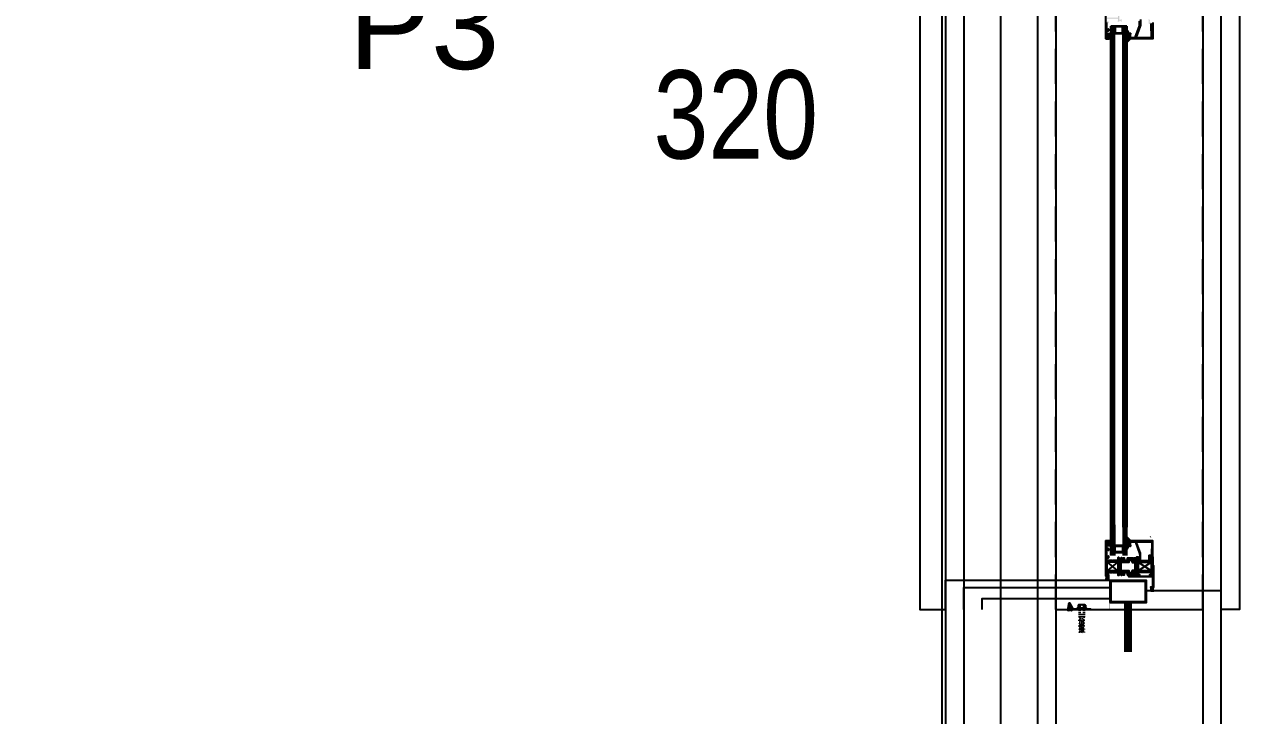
# Model space of a CAD drawing. Header units: inches. Extents: x 21 to 32698, y 13 to 3712.
# Drawn here: x 9191.5 to 9356.7, y 1277.7 to 1371.6 of the extents above; entities that cross this region are included whole.
import ezdxf
from ezdxf.enums import TextEntityAlignment as Align

# ---------------------------------------------------------------- set-up
doc = ezdxf.new("R2010")
doc.units = ezdxf.units.IN
doc.header["$MEASUREMENT"] = 0
doc.set_wipeout_variables(frame=1)
for name, pattern in [('DOT', [6.35, 0, -6.35]), ('HIDDEN', [9.525, 6.35, -3.175]), ('IMPORT-HIDDEN2', [47.625, 31.75, -15.875])]:
    doc.linetypes.add(name, pattern=pattern)
for name, color, linetype, lineweight in [('Z_MİM_-KM-BEAM-RAY', 8, 'DOT', 25), ('Z_MİM_-KM-GLAZ', 8, 'Continuous', 25), ('Z_MİM_-KM-GLAZ-CURT', 8, 'Continuous', 25), ('Z_MİM_-KM-GLAZ-IDEN', 8, 'Continuous', 25), ('Z_MİM_-KM-IZO-THERMAL', 8, 'Continuous', 25), ('Z_MİM_-KM-IZO-THERMAL-ROCKWOOL', 8, 'BATTING', 25), ('Z_MİM_-KM-PAINT', 8, 'Continuous', 25), ('Z_MİM_-KM-RAY-1', 8, 'IMPORT-HIDDEN2', 25), ('Z_MİM_-KM-WALL', 8, 'Continuous', 25), ('Z_MİM_-KM-WALL-IZO-TERMAL', 8, 'Continuous', 25), ('Z_MİM_-KM-WALL-PL', 8, 'Continuous', 25), ('Z_MİM_-KM-WALL-PLASTER', 8, 'Continuous', 25), ('Z_MİM_1', 8, 'Continuous', 25), ('Z_MİM_Aksesuar', 8, 'Continuous', 25), ('Z_MİM_aksesuar_k', 8, 'Continuous', 25), ('Z_MİM_AUDIT_D_040619093244-1', 8, 'Continuous', 25), ('Z_MİM_CELIK', 8, 'Continuous', 25), ('Z_MİM_fitiller_k', 8, 'Continuous', 25), ('Z_MİM_hatch_k', 8, 'Continuous', 25), ('Z_MİM_MYM_MEMBRAN_', 8, 'HIDDEN', 25), ('Z_MİM_PROFIL', 8, 'Continuous', 25), ('Z_MİM_yazı_numara_k', 8, 'Continuous', 25)]:
    doc.layers.add(name, color=color, linetype=linetype, lineweight=lineweight)
doc.layers.add('Z_MİM_-KM-WALL-TERMAL-PATTERN', color=8, linetype='BATTING', lineweight=25, plot=False)
doc.styles.add('STYLE1', font='arial.ttf', dxfattribs={"height": 1})
doc.linetypes.add('BATTING', pattern='A,0.00254,-2.54,[134,ltypeshp.shx,S=2.54,R=0,X=-2.54,Y=0],-5.08,[134,ltypeshp.shx,S=2.54,R=180,X=2.54,Y=0],-2.54', length=10.16254)

# ---------------------------------------------------------------- blocks, each defined once
blk = doc.blocks.new('*U147')
at = {"layer": 'Z_MİM_AUDIT_D_040619093244-1'}
for points in [[(160.83, -16.12), (160.98, -16.12)], [(160.83, -16.22), (160.98, -16.22)], [(160.83, -16.45), (160.98, -16.45)], [(160.83, -16.5), (160.98, -16.5)], [(160.98, -16.12), (161.16, -16.2)], [(161.08, -16.45), (161.23, -16.45)], [(161.08, -16.5), (161.23, -16.5)], [(161.28, -16.35), (161.23, -16.22)], [(161.51, -16.15), (161.43, -16.12), (161.43, -16.34), (161.36, -16.35)], [(161.37, -16.51), (161.47, -16.51)], [(161.39, -16.44), (161.49, -16.44)], [(161.42, -16.51), (161.44, -16.44)], [(161.57, -16.51), (161.67, -16.52)], [(161.58, -16.17), (161.63, -16.26)], [(161.59, -16.44), (161.7, -16.43)], [(161.62, -16.52), (161.65, -16.43)], [(161.91, -16.15), (161.83, -16.12), (161.83, -16.33), (161.75, -16.33)], [(161.77, -16.52), (161.86, -16.52)], [(161.8, -16.43), (161.9, -16.42)], [(161.82, -16.52), (161.85, -16.43)], [(161.98, -16.17), (162.03, -16.26)], [(162, -16.42), (162.1, -16.42)], [(162.01, -16.53), (162.05, -16.42)], [(162.31, -16.15), (162.23, -16.12), (162.23, -16.31), (162.15, -16.31)], [(162.2, -16.41), (162.3, -16.41)], [(162.21, -16.54), (162.25, -16.41)], [(162.43, -16.26), (162.38, -16.17)], [(162.4, -16.41), (162.51, -16.4)], [(162.41, -16.54), (162.46, -16.4)], [(162.63, -16.29), (162.54, -16.3)], [(162.61, -16.4), (162.71, -16.39)], [(162.61, -16.55), (162.66, -16.4)], [(162.63, -16.12), (162.71, -16.15)], [(162.63, -16.12), (162.63, -16.29)], [(162.78, -16.17), (162.83, -16.26)], [(162.8, -16.56), (162.86, -16.39)], [(162.81, -16.39), (162.91, -16.39)], [(163.03, -16.28), (162.94, -16.28)], [(163, -16.57), (163.06, -16.38)], [(163.01, -16.38), (163.11, -16.38)], [(163.03, -16.12), (163.03, -16.28)], [(163.03, -16.12), (163.11, -16.15)], [(160.83, -16.72), (160.98, -16.72)], [(160.83, -16.82), (160.98, -16.82)], [(160.98, -16.82), (161.16, -16.75)], [(161.28, -16.6), (161.23, -16.72)], [(161.51, -16.8), (161.43, -16.82), (161.43, -16.61), (161.36, -16.6)], [(161.58, -16.77), (161.63, -16.69)], [(161.83, -16.62), (161.75, -16.62)], [(161.83, -16.82), (161.83, -16.62)], [(161.83, -16.82), (161.91, -16.8)], [(161.96, -16.53), (162.06, -16.53)], [(161.98, -16.77), (162.03, -16.69)], [(162.31, -16.8), (162.23, -16.82), (162.23, -16.64), (162.15, -16.64)], [(162.16, -16.54), (162.26, -16.54)], [(162.36, -16.54), (162.46, -16.55)], [(162.43, -16.69), (162.38, -16.77)], [(162.63, -16.66), (162.54, -16.65)], [(162.56, -16.55), (162.66, -16.55)], [(162.63, -16.82), (162.63, -16.66)], [(162.63, -16.82), (162.71, -16.8)], [(162.75, -16.56), (162.85, -16.56)], [(162.78, -16.77), (162.83, -16.69)], [(163.03, -16.67), (162.94, -16.67)], [(162.95, -16.56), (163.05, -16.57)], [(163.03, -16.82), (163.03, -16.67)], [(163.03, -16.82), (163.11, -16.8)]]:
    blk.add_lwpolyline(points, dxfattribs=at)
at = {"layer": 'Z_MİM_-KM-GLAZ-IDEN', "color": 7, "linetype": 'Continuous', "ltscale": 2, "style": 'STYLE1', "width": 0.8}
blk.add_text('320', height=12, rotation=90, dxfattribs=at).set_placement((98.71, -63.51), align=Align.CENTER)
at = {"layer": 'Z_MİM_-KM-GLAZ-IDEN', "color": 7, "linetype": 'Continuous', "ltscale": 2, "style": 'STYLE1'}
blk.add_text('P3', height=12, rotation=90, dxfattribs=at).set_placement((86.54, -105.89), align=Align.CENTER)
blk.add_wipeout([(160, 5), (160, -36.5), (0, -36.5), (0, 5)])
h = blk.add_hatch()
h.set_pattern_fill('EARTH', color=256, scale=0.03, angle=-90)
h.set_pattern_definition([(270, (-66255.60472, 147327.28475), (0.1905, -0.1905), [0.1905, -0.1905]), (270, (-66255.53328, 147327.28475), (0.1905, -0.1905), [0.1905, -0.1905]), (270, (-66255.46184, 147327.28475), (0.1905, -0.1905), [0.1905, -0.1905]), (360, (-66255.43803, 147327.26094), (0.1905, 0.1905), [0.1905, -0.1905]), (360, (-66255.43803, 147327.1895), (0.1905, 0.1905), [0.1905, -0.1905]), (360, (-66255.43803, 147327.11806), (0.1905, 0.1905), [0.1905, -0.1905])])
h.paths.add_polyline_path([(157.46, -6.67), (157.46, -7.07), (157.01, -7.07), (157.01, -6.76, 0.326686)])
h = blk.add_hatch()
h.set_pattern_fill('EARTH', color=256, scale=0.03, angle=-90)
h.set_pattern_definition([(270, (-66255.56633, 147327.28475), (0.1905, -0.1905), [0.1905, -0.1905]), (270, (-66255.49489, 147327.28475), (0.1905, -0.1905), [0.1905, -0.1905]), (270, (-66255.42345, 147327.28475), (0.1905, -0.1905), [0.1905, -0.1905]), (360, (-66255.39964, 147327.26094), (0.1905, 0.1905), [0.1905, -0.1905]), (360, (-66255.39964, 147327.1895), (0.1905, 0.1905), [0.1905, -0.1905]), (360, (-66255.39964, 147327.11806), (0.1905, 0.1905), [0.1905, -0.1905])])
edge = h.paths.add_edge_path()
edge.add_arc((155.44, -13.2), 0.02, 315, 360)
edge.add_line((155.46, -13.2), (155.46, -13.01))
edge.add_arc((155.26, -13.01), 0.2, 0, 75.6877)
edge.add_line((155.31, -12.82), (156, -12.82))
edge.add_line((156, -12.82), (156, -13.22))
edge.add_arc((155.72, -13.46), 0.367, 40.1359, 137.2073)
at = {"layer": 'Z_MİM_Aksesuar'}
h = blk.add_hatch(dxfattribs=at)
h.set_pattern_fill('ANSI37', color=256, angle=180, style=0)
h.set_pattern_definition([(135, (336.59067, -0.34935), (0.08838835, 0.08838835), []), (45, (336.59067, -0.34935), (0.08838835, -0.08838835), [])])
h.paths.add_polyline_path([(159.13, -18.23), (160, -17.73), (160.15, -17.73), (160.15, -18.42)])
at = {"layer": 'Z_MİM_CELIK', "linetype": 'Continuous'}
h = blk.add_hatch(dxfattribs=at)
h.set_pattern_fill('ANSI31', color=256, style=0)
h.set_pattern_definition([(45, (9409.53063, -13494.84769), (-0.08838834765, 0.08838834765), [])])
h.paths.add_polyline_path([(158.88, -12.5), (158.88, -7.8), (156.18, -7.8), (156.18, -12.5)], flags=16)
h.paths.add_polyline_path([(159.03, -12.65), (159.03, -7.65), (156.03, -7.65), (156.03, -12.65)])
at = {"layer": 'Z_MİM_fitiller_k'}
h = blk.add_hatch(dxfattribs=at)
h.set_pattern_fill('NET', color=256, scale=0.03, style=0)
h.set_pattern_definition([(360, (-330.70444, -43.61456), (0, 0.09525), []), (90, (-330.70444, -43.61456), (-0.09525, 0), [])])
h.paths.add_polyline_path([(82.13, -10.12), (82.07, -10.06, 0.273588), (81.87, -10.02), (81.76, -10.06), (81.62, -10.13), (81.3, -10.28), (81.27, -10.33), (81.29, -10.34), (81.31, -10.34), (81.8, -10.3, -0.108374), (81.81, -10.3), (82.32, -10.28), (82.49, -10.29), (82.75, -10.34), (82.8, -10.34), (82.83, -10.34), (82.85, -10.32), (82.85, -10.29), (82.83, -10.25), (82.47, -9.9), (82.41, -9.9), (82.41, -10.12)])
h = blk.add_hatch(dxfattribs=at)
h.set_pattern_fill('NET', color=256, scale=0.03, style=0)
h.set_pattern_definition([(180, (563.75645, -43.59456), (0, 0.09525), []), (90, (563.75645, -43.59456), (0.09525, 0), [])])
h.paths.add_polyline_path([(150.64, -10.1), (150.64, -9.88), (150.58, -9.88), (150.22, -10.23), (150.2, -10.27), (150.2, -10.3), (150.22, -10.32), (150.25, -10.32), (150.3, -10.32), (150.56, -10.27), (150.73, -10.26), (151.24, -10.28, -0.108374), (151.25, -10.28), (151.74, -10.32), (151.76, -10.32), (151.79, -10.31), (151.75, -10.26), (151.43, -10.11), (151.29, -10.04), (151.18, -10, 0.273588), (150.98, -10.04), (150.93, -10.1)])
at = {"layer": 'Z_MİM_hatch_k'}
h = blk.add_hatch(dxfattribs=at)
h.set_pattern_fill('DOTS', color=256, scale=0.05, angle=60, style=0)
h.set_pattern_definition([(60, (-308.370135, -104.39012), (-0.048897016, 0.074057883), [0, -0.079375])])
h.paths.add_polyline_path([(153.09, -9.41), (153.32, -9.41, 0.414214), (153.34, -9.39), (153.34, -9.27, 0.131652), (153.32, -9.21), (153.29, -9.15), (153.23, -9.05, -0.131652), (153.23, -9.03), (153.23, -9.01, -0.414214), (153.27, -8.97), (153.81, -8.97), (153.84, -9), (154.44, -9), (154.47, -8.97), (155.01, -8.97, -0.414214), (155.05, -9.01), (155.05, -9.03, -0.131652), (155.05, -9.05), (154.99, -9.15), (154.96, -9.21, 0.131652), (154.94, -9.27), (154.94, -9.39, 0.414214), (154.96, -9.41), (155.19, -9.41, -0.414214), (155.29, -9.51), (155.29, -10.25, -0.236068), (155.27, -10.29), (155.15, -10.29, -0.414214), (155.13, -10.27), (155.13, -10.17), (154.94, -10.17), (154.94, -10.47), (154.94, -10.77), (155.13, -10.77), (155.13, -10.67, -0.414214), (155.15, -10.65), (155.27, -10.65, -0.414214), (155.29, -10.67), (155.29, -10.83, -0.414214), (155.19, -10.93), (154.96, -10.93, 0.414214), (154.94, -10.95), (154.94, -11.07, 0.131652), (154.96, -11.13), (154.99, -11.19), (155.05, -11.28, -0.131652), (155.05, -11.3), (155.05, -11.33, -0.414214), (155.01, -11.37), (154.47, -11.37), (154.44, -11.34), (153.84, -11.34), (153.81, -11.37), (153.27, -11.37, -0.414214), (153.23, -11.33), (153.23, -11.3, -0.131652), (153.23, -11.28), (153.29, -11.19), (153.32, -11.13, 0.131652), (153.34, -11.07), (153.34, -10.95, 0.414214), (153.32, -10.93), (153.09, -10.93, -0.414214), (152.99, -10.83), (152.99, -10.67, -0.414214), (153.01, -10.65), (153.13, -10.65, -0.414214), (153.15, -10.67), (153.15, -10.77), (153.34, -10.77), (153.34, -10.47), (153.34, -10.17), (153.15, -10.17), (153.15, -10.27, -0.414214), (153.13, -10.29), (153.01, -10.29, -0.236068), (152.99, -10.25), (152.99, -9.51, -0.414214)])
h.paths.add_polyline_path([(153.26, -9.66, 0.414214), (153.24, -9.68), (153.24, -9.95, 0.414214), (153.26, -9.97), (153.44, -9.97, -0.414214), (153.54, -10.07), (153.54, -11.07, 0.414214), (153.56, -11.09), (154.72, -11.09, 0.414214), (154.74, -11.07), (154.74, -10.07, -0.414214), (154.84, -9.97), (155.02, -9.97, 0.414214), (155.04, -9.95), (155.04, -9.68, 0.414214), (155.02, -9.66), (154.79, -9.66, -0.414214), (154.69, -9.56), (154.69, -9.35, 0.414214), (154.59, -9.25), (153.69, -9.25, 0.414214), (153.59, -9.35), (153.59, -9.56, -0.414214), (153.49, -9.66)], flags=16)
h = blk.add_hatch(dxfattribs=at)
h.set_pattern_fill('NET3', color=256, scale=0.025, angle=90, style=0)
h.set_pattern_definition([(90, (-307.99348, -43.53575), (-0.079375, 0), []), (150, (-307.99348, -43.53575), (-0.0396875, -0.068740766), []), (210, (-307.99348, -43.53575), (0.0396875, -0.068740766), [])])
h.paths.add_polyline_path([(82.04, -12.51), (81.81, -12.58), (81.72, -12.64, 0.770223), (81.75, -12.7), (81.94, -12.69, 0.000641), (81.94, -12.69, 0.12579), (81.97, -12.69, -0.85557), (81.98, -12.7, 0.196262), (81.96, -12.7), (81.8, -12.7, 0.411763), (81.75, -12.75, 0.405658), (81.77, -12.77), (81.95, -12.77, -0.414214), (81.97, -12.79), (81.97, -12.88), (81.93, -12.88, 0.715976), (81.92, -12.91), (82.03, -13, 0.165518), (82.05, -13.01), (82.14, -13.01, 0.165518), (82.16, -13), (82.27, -12.91, 0.715976), (82.26, -12.88), (82.22, -12.88), (82.22, -12.79, -0.414214), (82.24, -12.77), (82.4, -12.77, 0.414214), (82.42, -12.75), (82.47, -12.65, 0.218314), (82.45, -12.61), (82.33, -12.51)])
h.paths.add_polyline_path([(82.28, -12.58, -0.177462), (82.32, -12.59), (82.33, -12.61, 0.203511), (82.4, -12.64, -0.732657), (82.4, -12.64, -0.410363), (82.4, -12.65, -0.416483), (82.39, -12.65), (82.35, -12.7), (82.17, -12.7, 0.196262), (82.13, -12.71, -0.664495), (82.1, -12.7), (82.09, -12.68, 0.219093), (82.02, -12.66), (81.86, -12.66, 0.137646), (81.8, -12.67, -1.387644), (81.8, -12.65), (81.85, -12.64), (82.05, -12.58)], flags=16)
h.paths.add_polyline_path([(82.16, -12.79), (82.16, -12.9, -0.255859), (82.15, -12.92), (82.12, -12.94, -0.292354), (82.07, -12.94), (82.04, -12.92, -0.255859), (82.03, -12.9), (82.03, -12.79, -0.414214), (82.05, -12.77), (82.14, -12.77, -0.414214)], flags=16)
h = blk.add_hatch(dxfattribs=at)
h.set_pattern_fill('NET', color=256, scale=0.03, angle=180, style=0)
h.set_pattern_definition([(360, (111.42169, 62.03531), (0, -0.09525), []), (270, (111.42169, 62.03531), (-0.09525, 0), [])])
h.paths.add_polyline_path([(151.09, -12.68), (151.28, -12.64, 0.594487), (151.31, -12.56), (151.23, -12.48), (151.04, -12.41), (150.75, -12.41), (150.66, -12.49, 0.218314), (150.64, -12.53), (150.64, -12.75, 0.414214), (150.66, -12.77), (150.82, -12.77, -0.414214), (150.84, -12.79), (150.84, -12.88), (150.8, -12.88, 0.715976), (150.79, -12.91), (150.91, -13.01), (151.02, -13.01), (151.14, -12.91, 0.715976), (151.13, -12.88), (151.09, -12.88), (151.09, -12.79, -0.414214), (151.11, -12.77), (151.29, -12.77, 0.414214), (151.31, -12.75, 0.414214), (151.26, -12.7), (151.1, -12.7, 0.196262), (151.07, -12.71, -1.871962), (151.06, -12.68, 0.148726)])
h.paths.add_polyline_path([(150.9, -12.79), (150.9, -12.91), (150.94, -12.94, 0.292354), (150.99, -12.94), (151.03, -12.91), (151.03, -12.79, 0.414214), (151.01, -12.77), (150.92, -12.77, 0.414214)], flags=16)
h.paths.add_polyline_path([(150.89, -12.7, -0.196262), (150.93, -12.71, 0.664495), (150.96, -12.7), (150.96, -12.67, -0.360529), (151, -12.63), (151.2, -12.59, -0.267949), (151.22, -12.59, 1.211391), (151.24, -12.56), (151.19, -12.54), (151.03, -12.48), (150.77, -12.48), (150.74, -12.51, -0.175046), (150.71, -12.52, 0.629075), (150.7, -12.55, -0.175045), (150.71, -12.58), (150.71, -12.7)], flags=16)
at = {"layer": 'Z_MİM_PROFIL', "ltscale": 10}
h = blk.add_hatch(color=256, dxfattribs=at)
edge = h.paths.add_edge_path()
edge.add_arc((80.5, -9.11), 0.5, 70, 90)
edge.add_line((80.5, -8.61), (80.01, -8.61))
edge.add_arc((80.01, -8.63), 0.02, 90, 180)
edge.add_line((79.99, -8.63), (79.99, -8.74))
edge.add_arc((79.97, -8.74), 0.02, -133.171, 0, ccw=False)
edge.add_line((79.96, -8.75), (79.76, -8.56))
edge.add_arc((79.79, -8.53), 0.05, 90, 226.829, ccw=False)
edge.add_line((79.79, -8.48), (80.5, -8.48))
edge.add_arc((80.5, -9.11), 0.63, 70, 90, ccw=False)
edge.add_line((80.72, -8.51), (82.2, -9.05))
edge.add_arc((82.21, -9), 0.05, 250, 360)
edge.add_line((82.26, -9), (82.26, -7.03))
edge.add_arc((82.21, -7.03), 0.05, 0, 91)
edge.add_line((82.21, -6.98), (80.51, -7.01))
edge.add_arc((80.51, -7.11), 0.1, 91, 180)
edge.add_line((80.41, -7.11), (80.41, -7.28))
edge.add_arc((80.31, -7.28), 0.1, -90, 0, ccw=False)
edge.add_line((80.31, -7.38), (79.8, -7.38))
edge.add_arc((79.8, -7.33), 0.05, 127.2928, 270, ccw=False)
edge.add_line((79.77, -7.29), (79.92, -7.16))
edge.add_arc((79.93, -7.18), 0.02, 30.4262, 127.2928, ccw=False)
edge.add_line((79.95, -7.17), (79.98, -7.23))
edge.add_line((79.98, -7.23), (80.21, -7.23))
edge.add_arc((80.21, -7.18), 0.05, 270, 360)
edge.add_line((80.26, -7.18), (80.26, -6.97))
edge.add_line((80.26, -6.97), (80.21, -6.97))
edge.add_line((80.21, -6.97), (80.21, -6.82))
edge.add_line((80.21, -6.82), (82.41, -6.82))
edge.add_line((82.41, -6.82), (82.41, -10.12))
edge.add_line((82.41, -10.12), (82.12, -10.12))
edge.add_line((82.12, -10.12), (82.12, -10.01))
edge.add_line((82.12, -10.01), (81.83, -10.01))
edge.add_arc((81.83, -9.83), 0.18, 208.5719, 270, ccw=False)
edge.add_arc((81.73, -9.88), 0.065, 28.5719, 208.5719, ccw=False)
edge.add_arc((81.83, -9.83), 0.05, 208.5719, 270)
edge.add_line((81.83, -9.88), (82.21, -9.88))
edge.add_arc((82.21, -9.83), 0.05, 270, 360)
edge.add_line((82.26, -9.83), (82.26, -9.25))
edge.add_arc((82.21, -9.25), 0.05, 360, 430)
edge.add_line((82.23, -9.2), (80.67, -8.64))
h = blk.add_hatch(color=256, dxfattribs=at)
edge = h.paths.add_edge_path()
edge.add_arc((152.55, -9.09), 0.5, 90, 110, ccw=False)
edge.add_line((152.55, -8.59), (153.04, -8.59))
edge.add_arc((153.04, -8.61), 0.02, 0, 90, ccw=False)
edge.add_line((153.06, -8.61), (153.06, -8.72))
edge.add_arc((153.08, -8.72), 0.02, 180, 313.171)
edge.add_line((153.09, -8.73), (153.29, -8.54))
edge.add_arc((153.26, -8.51), 0.05, 313.171, 450)
edge.add_line((153.26, -8.46), (152.55, -8.46))
edge.add_arc((152.55, -9.09), 0.63, 90, 110)
edge.add_line((152.33, -8.49), (150.86, -9.03))
edge.add_arc((150.84, -8.98), 0.05, 180, 290, ccw=False)
edge.add_line((150.79, -8.98), (150.79, -7.01))
edge.add_arc((150.84, -7.01), 0.05, 89, 180, ccw=False)
edge.add_line((150.84, -6.96), (152.54, -6.99))
edge.add_arc((152.54, -7.09), 0.1, 0, 89, ccw=False)
edge.add_line((152.64, -7.09), (152.64, -7.26))
edge.add_arc((152.74, -7.26), 0.1, 180, 270)
edge.add_line((152.74, -7.36), (153.25, -7.36))
edge.add_arc((153.25, -7.31), 0.05, 270, 412.7072)
edge.add_line((153.28, -7.27), (153.13, -7.14))
edge.add_arc((153.12, -7.16), 0.02, 52.7072, 149.5738)
edge.add_line((153.1, -7.15), (153.07, -7.21))
edge.add_line((153.07, -7.21), (152.84, -7.21))
edge.add_arc((152.84, -7.16), 0.05, 180, 270, ccw=False)
edge.add_line((152.79, -7.16), (152.79, -6.95))
edge.add_line((152.79, -6.95), (152.84, -6.95))
edge.add_line((152.84, -6.95), (152.84, -6.8))
edge.add_line((152.84, -6.8), (150.64, -6.8))
edge.add_line((150.64, -6.8), (150.64, -10.1))
edge.add_line((150.64, -10.1), (150.93, -10.1))
edge.add_line((150.93, -10.1), (150.93, -9.99))
edge.add_line((150.93, -9.99), (151.22, -9.99))
edge.add_arc((151.22, -9.81), 0.18, 270, 331.4281)
edge.add_arc((151.32, -9.86), 0.065, 331.4281, 511.4281)
edge.add_arc((151.22, -9.81), 0.05, 270, 331.4281, ccw=False)
edge.add_line((151.22, -9.86), (150.84, -9.86))
edge.add_arc((150.84, -9.81), 0.05, 180, 270, ccw=False)
edge.add_line((150.79, -9.81), (150.79, -9.23))
edge.add_arc((150.84, -9.23), 0.05, 110, 180, ccw=False)
edge.add_line((150.82, -9.18), (152.38, -8.62))
at = {"layer": 'Z_MİM_PROFIL'}
h = blk.add_hatch(color=256, dxfattribs=at)
h.paths.add_polyline_path([(155.24, -7.02), (154.94, -7.02), (154.94, -7.89), (154.91, -7.92), (154.94, -7.95), (154.94, -8.82), (155.24, -8.82), (155.24, -8.64, -0.447214), (155.26, -8.62, -0.381966), (155.44, -8.81), (155.44, -8.97), (155.21, -8.97), (155.21, -9.1), (155.3, -9.21, -0.697699), (155.27, -9.26, -1.138359), (155.28, -9.32), (155.04, -9.29, -0.176327), (155.02, -9.29), (155.01, -9.27), (155.09, -8.97), (155.08, -8.97, 0.707107), (155.02, -8.97), (154.14, -8.97), (153.26, -8.97, 0.843039), (153.2, -8.98), (153.2, -9), (153.27, -9.27), (153.25, -9.29, -0.176327), (153.24, -9.29), (153, -9.32, -1.138359), (153, -9.26, -0.697699), (152.98, -9.21), (153.07, -9.1), (153.07, -8.97), (152.84, -8.97), (152.84, -8.81, -0.381966), (153.02, -8.62, -0.447214), (153.04, -8.64), (153.04, -8.82), (153.34, -8.82), (153.34, -7.95), (153.37, -7.92), (153.34, -7.89), (153.34, -7.02), (153.04, -7.02), (153.04, -7.2, -0.447214), (153.02, -7.22, -0.381966), (152.84, -7.02), (152.84, -6.84, -0.414214), (152.86, -6.82), (154.14, -6.82), (155.42, -6.82, -0.414214), (155.44, -6.84), (155.44, -7.02, -0.381966), (155.26, -7.22, -0.447214), (155.24, -7.2)])
h.paths.add_polyline_path([(153.51, -8.81), (154.14, -8.81), (154.77, -8.81), (154.77, -8.61), (154.8, -8.61), (154.8, -7.17), (154.77, -7.17), (154.77, -6.97), (154.14, -6.97), (153.51, -6.97), (153.51, -7.17), (153.48, -7.17), (153.48, -8.61), (153.51, -8.61)], flags=16)
blk.add_hatch(color=256, dxfattribs=at).paths.add_polyline_path([(154.01, -6.82), (154.01, -6.7), (157.01, -6.7), (157.01, -7.1), (156.89, -7.1), (156.89, -6.82), (155.57, -6.82), (155.57, -10.08), (155.45, -10.08), (155.45, -6.82)])
h = blk.add_hatch(color=256, dxfattribs=at)
h.paths.add_polyline_path([(79.79, -11.37), (78.91, -11.37), (78.03, -11.37, -0.843039), (77.97, -11.36), (77.97, -11.34), (78.03, -11.12), (78.06, -11.11, 0.573146), (78.07, -11.08), (78.03, -11.04, 0.176327), (78.02, -11.04), (77.78, -11.02, 0.440011), (77.74, -11.05), (77.74, -11.1, 0.175452), (77.75, -11.12), (77.84, -11.24), (77.84, -11.37), (77.75, -11.38, 0.368919), (77.71, -11.42), (77.71, -11.54, 0.461006), (77.76, -11.58), (78.09, -11.53, -0.461006), (78.11, -11.55), (78.11, -12.26), (78.14, -12.29), (78.11, -12.32), (78.11, -13.05), (77.75, -13.05), (77.75, -12.86, 0.414214), (77.69, -12.8), (77.57, -12.8, 0.414214), (77.51, -12.86), (77.51, -12.9), (77.63, -12.9), (77.63, -13.07), (76.59, -13.07), (76.59, -12.9), (76.71, -12.9), (76.71, -12.86, 0.414214), (76.65, -12.8), (76.55, -12.8, 0.414214), (76.49, -12.86), (76.49, -13.06), (76.09, -13.06, -0.414214), (76.07, -13.04), (76.07, -12.77), (75.94, -12.77, 0.312902), (75.89, -12.8), (75.87, -12.84, 0.523343), (75.89, -12.87), (75.95, -12.87, -0.414214), (75.97, -12.89), (75.97, -13.03, -0.414214), (75.92, -13.08), (75.56, -13.08, -0.414214), (75.51, -13.03), (75.51, -12.89, -0.414214), (75.53, -12.87), (75.59, -12.87, 0.523343), (75.61, -12.84), (75.6, -12.8, 0.312902), (75.55, -12.77), (75.41, -12.77), (75.41, -13.2, 0.414214), (75.43, -13.22), (82.39, -13.22, 0.414214), (82.41, -13.2), (82.41, -12.77), (82.28, -12.77, 0.312902), (82.23, -12.8), (82.21, -12.84, 0.523343), (82.23, -12.87), (82.29, -12.87, -0.414214), (82.31, -12.89), (82.31, -13.03, -0.414214), (82.26, -13.08), (81.9, -13.08, -0.414214), (81.85, -13.03), (81.85, -12.89, -0.414214), (81.87, -12.87), (81.93, -12.87, 0.523343), (81.95, -12.84), (81.94, -12.8, 0.312902), (81.89, -12.77), (81.75, -12.77), (81.75, -13.04, -0.414214), (81.73, -13.06), (81.33, -13.06), (81.33, -12.86, 0.414214), (81.27, -12.8), (81.17, -12.8, 0.414214), (81.11, -12.86), (81.11, -12.9), (81.23, -12.9), (81.23, -13.07), (80.19, -13.07), (80.19, -12.9), (80.31, -12.9), (80.31, -12.86, 0.414214), (80.25, -12.8), (80.13, -12.8, 0.414214), (80.07, -12.86), (80.07, -13.05), (79.71, -13.05), (79.71, -12.32), (79.68, -12.29), (79.71, -12.26), (79.71, -11.55, -0.461006), (79.74, -11.53), (80.07, -11.58, 0.461006), (80.11, -11.54), (80.11, -11.42, 0.368919), (80.08, -11.38), (79.98, -11.37), (79.98, -11.24), (80.08, -11.12, 0.175452), (80.08, -11.1), (80.08, -11.05, 0.440011), (80.05, -11.02), (79.81, -11.04, 0.176327), (79.8, -11.04), (79.76, -11.08, 0.573146), (79.77, -11.11), (79.8, -11.12), (79.85, -11.34), (79.85, -11.36, -0.843039)])
h.paths.add_polyline_path([(79.54, -11.53), (79.54, -11.73), (79.57, -11.73), (79.57, -12.85), (79.54, -12.85), (79.54, -13.05), (78.91, -13.05), (78.28, -13.05), (78.28, -12.85), (78.25, -12.85), (78.25, -11.73), (78.28, -11.73), (78.28, -11.53), (78.91, -11.53)], flags=16)
h = blk.add_hatch(color=256, dxfattribs=at)
h.paths.add_polyline_path([(155.24, -12.84, -0.447214), (155.26, -12.82, -0.381966), (155.44, -13.01), (155.44, -13.2, -0.414214), (155.42, -13.22), (150.66, -13.22, -0.414214), (150.64, -13.2), (150.64, -12.77), (150.78, -12.77, -0.746966), (150.8, -12.86, 0.236898), (150.82, -12.87), (150.74, -12.87), (150.74, -13.08), (151.2, -13.08), (151.2, -12.87), (151.12, -12.87, -4.221222), (151.14, -12.86, -0.746966), (151.16, -12.77), (151.3, -12.77), (151.3, -13.06), (151.72, -13.06), (151.72, -12.86, -0.742955), (151.83, -12.82, -1.074745), (151.92, -12.9), (151.82, -12.9), (151.82, -13.07), (152.86, -13.07), (152.86, -12.9), (152.75, -12.9, -0.648232), (152.8, -12.8), (152.92, -12.8, -0.414214), (152.98, -12.86), (152.98, -13.05), (153.34, -13.05), (153.34, -12.32), (153.37, -12.29), (153.34, -12.26), (153.34, -11.53), (152.99, -11.58, -0.461006), (152.94, -11.54), (152.94, -11.42, -0.368919), (152.97, -11.38), (153.07, -11.37), (153.07, -11.24), (152.98, -11.12, -0.697699), (153, -11.08, -1.138359), (153, -11.02), (153.24, -11.04, -0.176327), (153.25, -11.04), (153.27, -11.06), (153.19, -11.37), (153.2, -11.37, 0.707107), (153.26, -11.37), (154.14, -11.37), (155.02, -11.37, 0.843039), (155.08, -11.36), (155.08, -11.34), (155.01, -11.06), (155.02, -11.04, -0.176327), (155.04, -11.04), (155.28, -11.02, -1.138359), (155.27, -11.08, -0.697699), (155.3, -11.12), (155.21, -11.24), (155.21, -11.37), (155.31, -11.38, -0.368919), (155.34, -11.42), (155.34, -11.54, -0.461006), (155.29, -11.58), (154.94, -11.53), (154.94, -12.26), (154.91, -12.29), (154.94, -12.32), (154.94, -13.05), (155.24, -13.05)])
h.paths.add_polyline_path([(153.51, -11.53), (153.51, -11.73), (153.48, -11.73), (153.48, -12.85), (153.51, -12.85), (153.51, -13.05), (154.14, -13.05), (154.77, -13.05), (154.77, -12.85), (154.8, -12.85), (154.8, -11.73), (154.77, -11.73), (154.77, -11.53), (154.14, -11.53)], flags=16)
h = blk.add_hatch(dxfattribs=at)
h.set_pattern_fill('ANSI37', color=256, scale=0.2, style=0)
h.set_pattern_definition([(315, (2686.23092, 9681.967574), (-0.01767766953, -0.01767766953), []), (225, (2686.23092, 9681.967574), (-0.01767766953, 0.01767766953), [])])
h.paths.add_polyline_path([(160, -17.73), (159.13, -18.23), (159.08, -18.14), (159.9, -17.67), (159.9, -15.28), (160, -15.28)])
at = {"layer": 'Z_MİM_yazı_numara_k'}
h = blk.add_hatch(dxfattribs=at)
h.set_pattern_fill('LINE', color=256, scale=0.0375, angle=45, style=0)
h.set_pattern_definition([(135, (75.257181, -20.43962), (0.00331456304, 0.00331456304), [])])
edge = h.paths.add_edge_path()
edge.add_arc((150.71, -7.91), 0.0271, 0, 360)
for points in [[(160, -20), (160, 0)], [(157.01, -6.76), (157.01, -7.07)], [(157.01, -7.07), (157.46, -7.07)], [(155.26, -12.82), (156, -12.82)]]:
    blk.add_lwpolyline(points)
blk.add_lwpolyline([(157.01, -7.07), (157.46, -7.07), (157.46, -6.67, -0.326686), (157.01, -6.76, -0.291534)], format="xyb")
for points in [[(153.27, -8.97, 0.414214), (153.23, -9.01), (153.23, -9.03, 0.131652), (153.23, -9.05), (153.29, -9.15), (153.32, -9.21, -0.131652), (153.34, -9.27), (153.34, -9.39, -0.414214), (153.32, -9.41), (153.09, -9.41, 0.414214), (152.99, -9.51), (152.99, -10.25, 0.236068), (153.01, -10.29), (153.13, -10.29, 0.414214), (153.15, -10.27), (153.15, -10.17), (153.34, -10.17), (153.34, -10.47), (153.34, -10.77), (153.15, -10.77), (153.15, -10.67, 0.414214), (153.13, -10.65), (153.01, -10.65, 0.414214), (152.99, -10.67), (152.99, -10.83, 0.414214), (153.09, -10.93), (153.32, -10.93, -0.414214), (153.34, -10.95), (153.34, -11.07, -0.131652), (153.32, -11.13), (153.29, -11.19), (153.23, -11.28, 0.131652), (153.23, -11.3), (153.23, -11.33, 0.414214), (153.27, -11.37), (153.81, -11.37), (153.84, -11.34), (154.44, -11.34), (154.47, -11.37), (155.01, -11.37, 0.414214), (155.05, -11.33), (155.05, -11.3, 0.131652), (155.05, -11.28), (154.99, -11.19), (154.96, -11.13, -0.131652), (154.94, -11.07), (154.94, -10.95, -0.414214), (154.96, -10.93), (155.19, -10.93, 0.414214), (155.29, -10.83), (155.29, -10.67, 0.414214), (155.27, -10.65), (155.15, -10.65, 0.414214), (155.13, -10.67), (155.13, -10.77), (154.94, -10.77), (154.94, -10.47), (154.94, -10.17), (155.13, -10.17), (155.13, -10.27, 0.414214), (155.15, -10.29), (155.27, -10.29, 0.236068), (155.29, -10.25), (155.29, -9.51, 0.414214), (155.19, -9.41), (154.96, -9.41, -0.414214), (154.94, -9.39), (154.94, -9.27, -0.131652), (154.96, -9.21), (154.99, -9.15), (155.05, -9.05, 0.131652), (155.05, -9.03), (155.05, -9.01, 0.414214), (155.01, -8.97), (154.47, -8.97), (154.44, -9), (153.84, -9), (153.81, -8.97)], [(153.49, -9.66, 0.414214), (153.59, -9.56), (153.59, -9.35, -0.414214), (153.69, -9.25), (154.59, -9.25, -0.414214), (154.69, -9.35), (154.69, -9.56, 0.414214), (154.79, -9.66), (155.02, -9.66, -0.414214), (155.04, -9.68), (155.04, -9.95, -0.414214), (155.02, -9.97), (154.84, -9.97, 0.414214), (154.74, -10.07), (154.74, -11.07, -0.414214), (154.72, -11.09), (153.56, -11.09, -0.414214), (153.54, -11.07), (153.54, -10.07, 0.414214), (153.44, -9.97), (153.26, -9.97, -0.414214), (153.24, -9.95), (153.24, -9.68, -0.414214), (153.26, -9.66)], [(155.45, -13.21, 0.198912), (155.46, -13.2), (155.46, -13.01, 0.342804), (155.31, -12.82), (156, -12.82), (156, -13.22, 0.450842)]]:
    blk.add_lwpolyline(points, format="xyb", close=True)
blk.add_lwpolyline([(153.51, -12.85), (153.48, -12.85), (153.48, -11.73), (153.51, -11.73), (153.51, -11.53), (154.14, -11.53), (154.77, -11.53), (154.77, -11.73), (154.8, -11.73), (154.8, -12.85), (154.77, -12.85), (154.77, -13.05), (154.14, -13.05), (153.51, -13.05)], close=True)
for centre, radius, start, end in [((157.17, -6.41), 0.392, 245.8214, 318.6325), ((155.72, -13.46), 0.368, 39.6459, 137.1625)]:
    blk.add_arc(centre, radius, start, end)
at = {"layer": 'Z_MİM_-KM-GLAZ-CURT'}
for points in [[(0, 2.5), (0, 5), (160, 5), (160, 2.5)], [(0, -35), (0, -38.5), (160, -38.5), (160, -35)]]:
    blk.add_lwpolyline(points, dxfattribs=at)
at = {"layer": 'Z_MİM_-KM-RAY-1', "ltscale": 0.15}
for p, q in [((160, 0), (0, 0)), ((160, -20), (0, -20))]:
    blk.add_line(p, q, dxfattribs=at)
at = {"layer": 'Z_MİM_-KM-WALL'}
blk.add_line((160, -20), (160, 0), dxfattribs=at)
at = {"layer": 'Z_MİM_-KM-WALL-IZO-TERMAL', "ltscale": 1.5}
blk.add_lwpolyline([(160, -32.5), (157, -32.5), (157, -12.5)], dxfattribs=at)
at = {"layer": 'Z_MİM_-KM-WALL-PLASTER', "ltscale": 1.5}
for points in [[(160, 2.5), (157.46, 2.5), (157.46, -7.65)], [(160, -35), (156, -35), (156, -12.7)]]:
    blk.add_lwpolyline(points, dxfattribs=at)
at = {"layer": 'Z_MİM_-KM-WALL-TERMAL-PATTERN', "ltscale": 0.16}
blk.add_lwpolyline([(160, -30), (158.5, -30), (158.5, -12.7)], dxfattribs=at)
at = {"layer": 'Z_MİM_1'}
blk.add_line((150.12, -7.13), (150.16, -7.15), dxfattribs=at)
at = {"layer": 'Z_MİM_Aksesuar'}
blk.add_line((159.13, -18.23), (160.15, -18.42), dxfattribs=at)
at = {"layer": 'Z_MİM_aksesuar_k'}
for p, q in [((153.54, -8.79), (154.74, -6.99)), ((153.54, -6.99), (154.74, -8.79)), ((80.71, -10.32), (148.79, -10.32)), ((80.71, -10.32), (80.71, -12.52)), ((148.79, -10.42), (80.71, -10.42)), ((148.79, -10.58), (80.71, -10.58)), ((148.79, -10.74), (80.71, -10.74)), ((148.79, -10.8), (80.71, -10.8)), ((148.79, -10.82), (80.71, -10.82)), ((81.71, -10.82), (81.71, -12.02)), ((152.67, -10.32), (148.49, -10.32)), ((148.49, -10.42), (152.67, -10.42)), ((148.49, -10.58), (152.67, -10.58)), ((148.49, -10.74), (152.67, -10.74)), ((148.49, -10.8), (152.67, -10.8)), ((148.49, -10.82), (152.67, -10.82)), ((151.27, -10.82), (151.27, -12.02)), ((152.27, -10.32), (152.27, -12.52)), ((154.75, -11.55), (153.53, -13.03)), ((153.53, -11.55), (154.75, -13.03)), ((148.79, -12.02), (80.71, -12.02)), ((148.79, -12.03), (80.71, -12.03)), ((148.79, -12.09), (80.71, -12.09)), ((148.79, -12.25), (80.71, -12.25)), ((148.79, -12.41), (80.71, -12.41)), ((148.79, -12.52), (80.71, -12.52)), ((80.71, -12.52), (148.79, -12.52)), ((148.49, -12.02), (152.67, -12.02)), ((148.49, -12.03), (152.67, -12.03)), ((148.49, -12.09), (152.67, -12.09)), ((148.49, -12.25), (152.67, -12.25)), ((148.49, -12.41), (152.67, -12.41)), ((148.49, -12.52), (152.67, -12.52)), ((152.67, -12.52), (148.49, -12.52))]:
    blk.add_line(p, q, dxfattribs=at)
for points in [[(153.54, -8.79), (153.54, -6.99), (154.74, -6.99), (154.74, -8.79)], [(81.71, -10.82), (80.71, -10.82), (80.71, -12.02), (81.71, -12.02)], [(81.61, -10.92), (80.81, -10.92), (80.81, -11.92), (81.61, -11.92)], [(151.27, -10.82), (152.27, -10.82), (152.27, -12.02), (151.27, -12.02)], [(151.37, -10.92), (152.17, -10.92), (152.17, -11.92), (151.37, -11.92)], [(153.53, -11.55), (154.75, -11.55), (154.75, -13.03), (153.53, -13.03)]]:
    blk.add_lwpolyline(points, close=True, dxfattribs=at)
at = {"layer": 'Z_MİM_AUDIT_D_040619093244-1'}
for p, q in [((159.37, -16.1), (159.37, -16.85)), ((159.42, -15.97), (159.77, -15.97)), ((159.42, -16.22), (159.77, -16.22)), ((159.42, -16.72), (159.77, -16.72)), ((159.42, -16.97), (159.77, -16.97))]:
    blk.add_line(p, q, dxfattribs=at)
blk.add_lwpolyline([(160, -17.73), (159.13, -18.23), (159.08, -18.14), (159.9, -17.67), (159.9, -15.28), (160, -15.28)], close=True, dxfattribs=at)
for points in [[(159.87, -17.07), (159.77, -17.07), (159.77, -15.87), (159.87, -15.87)], [(160.01, -16.12), (160.16, -16.12)], [(160.01, -16.22), (160.16, -16.22)], [(160.04, -16.12), (160.19, -16.12)], [(160.04, -16.22), (160.19, -16.22)], [(160.08, -16.12), (160.23, -16.12)], [(160.08, -16.22), (160.23, -16.22)], [(160.33, -16.12), (160.48, -16.12)], [(160.33, -16.22), (160.48, -16.22)], [(160.58, -16.12), (160.73, -16.12)], [(160.58, -16.22), (160.73, -16.22)], [(160.58, -16.45), (160.73, -16.45)], [(160.58, -16.5), (160.73, -16.5)], [(160.01, -16.72), (160.16, -16.72)], [(160.01, -16.82), (160.16, -16.82)], [(160.04, -16.72), (160.19, -16.72)], [(160.04, -16.82), (160.19, -16.82)], [(160.08, -16.72), (160.23, -16.72)], [(160.08, -16.82), (160.23, -16.82)], [(160.33, -16.72), (160.48, -16.72)], [(160.33, -16.82), (160.48, -16.82)], [(160.58, -16.72), (160.73, -16.72)], [(160.58, -16.82), (160.73, -16.82)]]:
    blk.add_lwpolyline(points, dxfattribs=at)
for centre, radius, start, end in [((159.55, -16.1), 0.181, 136.3972, 223.6028), ((160.02, -16.47), 0.65, 157.3801, 202.6199), ((159.55, -16.85), 0.181, 136.3972, 223.6028)]:
    blk.add_arc(centre, radius, start, end, dxfattribs=at)
at = {"layer": 'Z_MİM_CELIK'}
for p, q in [((165.73, -9.75), (159.03, -9.75)), ((165.73, -9.95), (159.03, -9.95)), ((165.73, -10.15), (159.03, -10.15)), ((165.73, -10.35), (159.03, -10.35)), ((165.73, -10.55), (159.03, -10.55))]:
    blk.add_line(p, q, dxfattribs=at)
at = {"layer": 'Z_MİM_CELIK', "linetype": 'Continuous'}
blk.add_lwpolyline([(159.03, -12.65), (159.03, -7.65), (156.03, -7.65), (156.03, -12.65), (159.03, -12.65)], dxfattribs=at)
blk.add_lwpolyline([(158.88, -12.5), (158.88, -7.8), (156.18, -7.8), (156.18, -12.5)], close=True, dxfattribs=at)
at = {"layer": 'Z_MİM_fitiller_k'}
for points in [[(82.13, -10.12), (82.41, -10.12), (82.41, -9.9), (82.47, -9.9), (82.83, -10.25), (82.85, -10.29), (82.85, -10.32), (82.83, -10.34), (82.8, -10.34), (82.75, -10.34), (82.49, -10.29), (82.32, -10.28), (81.81, -10.3, 0.108374), (81.8, -10.3), (81.31, -10.34), (81.29, -10.34), (81.27, -10.33), (81.3, -10.28), (81.62, -10.13), (81.76, -10.06), (81.87, -10.02, -0.273588), (82.07, -10.06)], [(150.93, -10.1), (150.64, -10.1), (150.64, -9.88), (150.58, -9.88), (150.22, -10.23), (150.2, -10.27), (150.2, -10.3), (150.22, -10.32), (150.25, -10.32), (150.3, -10.32), (150.56, -10.27), (150.73, -10.26), (151.24, -10.28, -0.108374), (151.25, -10.28), (151.74, -10.32), (151.76, -10.32), (151.79, -10.31), (151.75, -10.26), (151.43, -10.11), (151.29, -10.04), (151.18, -10, 0.273588), (150.98, -10.04)], [(82.22, -12.79), (82.22, -12.88), (82.26, -12.88, -0.715976), (82.27, -12.91), (82.16, -13, -0.165518), (82.14, -13.01), (82.05, -13.01, -0.165518), (82.03, -13), (81.92, -12.91, -0.715976), (81.93, -12.88), (81.97, -12.88), (81.97, -12.79, 0.414214), (81.95, -12.77), (81.77, -12.77, -0.414214), (81.75, -12.75, -0.423058), (81.8, -12.7), (81.96, -12.7, -0.196262), (81.98, -12.7, 0.661044), (81.97, -12.69, -0.148078), (81.94, -12.69, -0.000634), (81.94, -12.69), (81.75, -12.7, -0.770223), (81.72, -12.64), (81.81, -12.58), (82.04, -12.51), (82.33, -12.51), (82.45, -12.61, -0.218314), (82.47, -12.65), (82.42, -12.75, -0.414214), (82.4, -12.77), (82.24, -12.77, 0.414214)], [(81.8, -12.65), (81.85, -12.64), (82.05, -12.58), (82.28, -12.58, -0.177462), (82.32, -12.59), (82.33, -12.61, 0.203511), (82.4, -12.64, -0.732657), (82.4, -12.64, -0.410363), (82.4, -12.65, -0.416483), (82.39, -12.65), (82.35, -12.7), (82.17, -12.7, 0.196262), (82.13, -12.71, -0.664495), (82.1, -12.7), (82.09, -12.68, 0.219093), (82.02, -12.66), (81.86, -12.66, 0.13878), (81.8, -12.67, -1.356329)], [(82.12, -12.94, -0.292354), (82.07, -12.94), (82.04, -12.92, -0.255859), (82.03, -12.9), (82.03, -12.79, -0.414214), (82.05, -12.77), (82.14, -12.77, -0.414214), (82.16, -12.79), (82.16, -12.9, -0.255859), (82.15, -12.92)], [(150.84, -12.79), (150.84, -12.88), (150.8, -12.88, 0.715976), (150.79, -12.91), (150.91, -13, 0.165518), (150.92, -13.01), (151.02, -13.01, 0.165518), (151.03, -13), (151.14, -12.91, 0.715976), (151.13, -12.88), (151.09, -12.88), (151.09, -12.79, -0.414214), (151.11, -12.77), (151.29, -12.77, 0.414214), (151.31, -12.75, 0.414214), (151.26, -12.7), (151.1, -12.7, 0.196262), (151.07, -12.71, -1.871962), (151.06, -12.68, 0.148078), (151.09, -12.68, 0.000634), (151.09, -12.68), (151.28, -12.64, 0.594487), (151.31, -12.56), (151.23, -12.48), (151.04, -12.41), (150.75, -12.41), (150.66, -12.49, 0.218314), (150.64, -12.53), (150.64, -12.75, 0.414214), (150.66, -12.77), (150.82, -12.77, -0.414214)], [(151.24, -12.56), (151.19, -12.54), (151.03, -12.48), (150.79, -12.48, 0.177462), (150.76, -12.49), (150.74, -12.51, -0.175046), (150.71, -12.52, 0.629806), (150.7, -12.55, -0.000523), (150.7, -12.55, -0.175045), (150.71, -12.58), (150.71, -12.7), (150.89, -12.7, -0.196262), (150.93, -12.71, 0.664495), (150.96, -12.7), (150.96, -12.67, -0.360529), (151, -12.63), (151.2, -12.59, -0.267949), (151.22, -12.59, 1.211391)], [(150.94, -12.94, 0.292354), (150.99, -12.94), (151.02, -12.92, 0.255859), (151.03, -12.9), (151.03, -12.79, 0.414214), (151.01, -12.77), (150.92, -12.77, 0.414214), (150.9, -12.79), (150.9, -12.9, 0.255859), (150.91, -12.92)]]:
    blk.add_lwpolyline(points, format="xyb", close=True, dxfattribs=at)
at = {"layer": 'Z_MİM_MYM_MEMBRAN_', "ltscale": 20, "const_width": 0.08}
blk.add_lwpolyline([(155.97, -7.65), (155.99, -12.7), (156.39, -12.7), (160, -12.7), (160, -20), (160, -20)], dxfattribs=at)
at = {"layer": 'Z_MİM_PROFIL'}
for points in [[(79.79, -8.48), (80.5, -8.48, -0.087489), (80.72, -8.51), (82.2, -9.05, 0.520567), (82.26, -9), (82.26, -7.03, 0.419335), (82.21, -6.98), (80.51, -7.01, 0.409111), (80.41, -7.11)], [(80.21, -6.82), (82.41, -6.82), (82.41, -10.12), (82.12, -10.12), (82.12, -10.01), (81.83, -10.01, -0.274639), (81.67, -9.91, -1), (81.78, -9.85, 0.274639), (81.83, -9.88), (82.21, -9.88, 0.414214), (82.26, -9.83), (82.26, -9.25, 0.315299), (82.23, -9.2), (80.67, -8.64, 0.087489), (80.5, -8.61), (80.01, -8.61, 0.414214)], [(75.43, -13.22), (82.39, -13.22, 0.414214), (82.41, -13.2), (82.41, -12.77), (82.28, -12.77, 0.312902), (82.23, -12.8), (82.21, -12.84, 0.523343), (82.23, -12.87), (82.29, -12.87, -0.414214), (82.31, -12.89), (82.31, -13.03, -0.414214), (82.26, -13.08), (81.9, -13.08, -0.414214), (81.85, -13.03), (81.85, -12.89, -0.414214), (81.87, -12.87), (81.93, -12.87, 0.523343), (81.95, -12.84), (81.94, -12.8, 0.312902), (81.89, -12.77), (81.75, -12.77), (81.75, -13.04, -0.414214), (81.73, -13.06), (81.33, -13.06), (81.33, -12.86, 0.414214), (81.27, -12.8), (81.17, -12.8, 0.414214), (81.11, -12.86), (81.11, -12.9), (81.23, -12.9), (81.23, -13.07), (80.19, -13.07)]]:
    blk.add_lwpolyline(points, format="xyb", dxfattribs=at)
for points in [[(152.38, -8.62, -0.087489), (152.55, -8.59), (153.04, -8.59, -0.414214), (153.06, -8.61), (153.06, -8.72, 0.656696), (153.09, -8.73), (153.29, -8.54, 0.679784), (153.26, -8.46), (152.55, -8.46, 0.087489), (152.33, -8.49), (150.86, -9.03, -0.520567), (150.79, -8.98), (150.79, -7.01, -0.419335), (150.84, -6.96), (152.54, -6.99, -0.409111), (152.64, -7.09), (152.64, -7.26, 0.414214), (152.74, -7.36), (153.25, -7.36, 0.717959), (153.28, -7.27), (153.28, -7.27), (153.13, -7.14, 0.449767), (153.1, -7.15), (153.07, -7.21), (152.84, -7.21, -0.414214), (152.79, -7.16), (152.79, -6.95), (152.84, -6.95), (152.84, -6.8), (150.64, -6.8), (150.64, -10.1), (150.93, -10.1), (150.93, -9.99), (151.22, -9.99, 0.274639), (151.38, -9.89, 1), (151.27, -9.83, -0.274639), (151.22, -9.86), (150.84, -9.86, -0.414214), (150.79, -9.81), (150.79, -9.23, -0.315299), (150.82, -9.18)], [(155.44, -7.02, -0.381966), (155.26, -7.22, -0.447214), (155.24, -7.2), (155.24, -7.02), (154.94, -7.02), (154.94, -7.89), (154.91, -7.92), (154.94, -7.95), (154.94, -8.82), (155.24, -8.82), (155.24, -8.64, -0.447214), (155.26, -8.62, -0.381966), (155.44, -8.81), (155.44, -8.97), (155.21, -8.97), (155.21, -9.1), (155.3, -9.21, -0.175452), (155.31, -9.23), (155.31, -9.29, -0.440011), (155.28, -9.32), (155.04, -9.29, -0.176327), (155.02, -9.29), (154.99, -9.25, -0.573146), (154.99, -9.22), (155.02, -9.21), (155.08, -9), (155.08, -8.98, 0.843039), (155.02, -8.97), (154.14, -8.97), (153.26, -8.97, 0.843039), (153.2, -8.98), (153.2, -9), (153.26, -9.21), (153.28, -9.22, -0.573146), (153.29, -9.25), (153.25, -9.29, -0.176327), (153.24, -9.29), (153, -9.32, -0.440011), (152.97, -9.29), (152.97, -9.23, -0.175452), (152.98, -9.21), (153.07, -9.1), (153.07, -8.97), (152.84, -8.97), (152.84, -8.81, -0.381966), (153.02, -8.62, -0.447214), (153.04, -8.64), (153.04, -8.82), (153.34, -8.82), (153.34, -7.95), (153.37, -7.92), (153.34, -7.89), (153.34, -7.02), (153.04, -7.02), (153.04, -7.2, -0.447214), (153.02, -7.22, -0.381966), (152.84, -7.02), (152.84, -6.84, -0.414214), (152.86, -6.82), (154.14, -6.82), (155.42, -6.82, -0.414214), (155.44, -6.84)], [(155.24, -13.05), (154.94, -13.05), (154.94, -12.32), (154.91, -12.29), (154.94, -12.26), (154.94, -11.55, -0.461006), (154.96, -11.53), (155.29, -11.58, 0.461006), (155.34, -11.54), (155.34, -11.42, 0.368919), (155.31, -11.38), (155.21, -11.37), (155.21, -11.24), (155.3, -11.12, 0.175452), (155.31, -11.1), (155.31, -11.05, 0.440011), (155.28, -11.02), (155.04, -11.04, 0.176327), (155.02, -11.04), (154.99, -11.08, 0.573146), (154.99, -11.11), (155.02, -11.12), (155.08, -11.34), (155.08, -11.36, -0.843039), (155.02, -11.37), (154.14, -11.37), (153.26, -11.37, -0.843039), (153.2, -11.36), (153.2, -11.34), (153.26, -11.12), (153.28, -11.11, 0.573146), (153.29, -11.08), (153.25, -11.04, 0.176327), (153.24, -11.04), (153, -11.02, 0.440011), (152.97, -11.05), (152.97, -11.1, 0.175452), (152.98, -11.12), (153.07, -11.24), (153.07, -11.37), (152.97, -11.38, 0.368919), (152.94, -11.42), (152.94, -11.54, 0.461006), (152.99, -11.58), (153.32, -11.53, -0.461006), (153.34, -11.55), (153.34, -12.26), (153.37, -12.29), (153.34, -12.32), (153.34, -13.05), (152.98, -13.05), (152.98, -12.86, 0.414214), (152.92, -12.8), (152.8, -12.8, 0.414214), (152.74, -12.86), (152.74, -12.9), (152.86, -12.9), (152.86, -13.07), (151.82, -13.07), (151.82, -12.9), (151.94, -12.9), (151.94, -12.86, 0.414214), (151.88, -12.8), (151.78, -12.8, 0.414214), (151.72, -12.86), (151.72, -13.06), (151.32, -13.06, -0.414214), (151.3, -13.04), (151.3, -12.77), (151.16, -12.77, 0.312902), (151.12, -12.8), (151.1, -12.84, 0.523343), (151.12, -12.87), (151.18, -12.87, -0.414214), (151.2, -12.89), (151.2, -13.03, -0.414214), (151.15, -13.08), (150.79, -13.08, -0.414214), (150.74, -13.03), (150.74, -12.89, -0.414214), (150.76, -12.87), (150.82, -12.87, 0.523343), (150.84, -12.84), (150.82, -12.8, 0.312902), (150.78, -12.77), (150.64, -12.77), (150.64, -13.2, 0.414214), (150.66, -13.22), (155.42, -13.22, 0.414214), (155.44, -13.2), (155.44, -13.01, 0.381966), (155.26, -12.82, 0.447214), (155.24, -12.84)]]:
    blk.add_lwpolyline(points, format="xyb", close=True, dxfattribs=at)
for points in [[(153.51, -8.61), (153.48, -8.61), (153.48, -7.17), (153.51, -7.17), (153.51, -6.97), (154.14, -6.97), (154.77, -6.97), (154.77, -7.17), (154.8, -7.17), (154.8, -8.61), (154.77, -8.61), (154.77, -8.81), (154.14, -8.81), (153.51, -8.81)], [(154.77, -8.61), (154.8, -8.61), (154.8, -7.17), (154.77, -7.17), (154.77, -6.97), (154.14, -6.97), (153.51, -6.97), (153.51, -7.17), (153.48, -7.17), (153.48, -8.61), (153.51, -8.61), (153.51, -8.81), (154.14, -8.81), (154.77, -8.81)], [(154.01, -6.82), (154.01, -6.7), (157.01, -6.7), (157.01, -7.1), (156.89, -7.1), (156.89, -6.82), (155.57, -6.82), (155.57, -10.08), (155.45, -10.08), (155.45, -6.82)], [(153.51, -11.53), (154.14, -11.53), (154.77, -11.53), (154.77, -11.73), (154.8, -11.73), (154.8, -12.85), (154.77, -12.85), (154.77, -13.05), (154.14, -13.05), (153.51, -13.05), (153.51, -12.85), (153.48, -12.85), (153.48, -11.73), (153.51, -11.73)]]:
    blk.add_lwpolyline(points, close=True, dxfattribs=at)
at = {"layer": 'Z_MİM_yazı_numara_k'}
blk.add_circle((150.71, -7.91), 0.0271, dxfattribs=at)
blk = doc.blocks.new('-KM_Kiriş İzi-1K')
at = {"layer": 'Z_MİM_-KM-BEAM-RAY'}
blk.add_line((0, 530), (0, 150), dxfattribs=at)

msp = doc.modelspace()

# ---------------------------------------------------------------- block references
at = {"layer": 'Z_MİM_-KM-GLAZ', "ltscale": 1.5, "rotation": 270}
msp.add_blockref('*U147', (9351.71, 1452.08), dxfattribs=at)

# ---------------------------------------------------------------- next in the draw order: linework, layer by layer
at = {"layer": 'Z_MİM_-KM-IZO-THERMAL'}
msp.add_lwpolyline([(11329.21, 1162.16), (11329.21, 969.58), (12844.21, 969.58), (12844.21, 2594.58), (9029.21, 2594.58), (9029.21, 1624.58), (9319.21, 1624.58), (9319.21, 969.58), (10654.21, 969.58), (10654.21, 1161.83)], dxfattribs=at)
at = {"layer": 'Z_MİM_-KM-IZO-THERMAL-ROCKWOOL', "ltscale": 0.45}
msp.add_lwpolyline([(11334.21, 1162.16), (11334.21, 974.58), (12839.21, 974.58), (12839.21, 2589.58), (9034.21, 2589.58), (9034.21, 1629.58), (9324.21, 1629.58), (9324.21, 974.58), (10649.21, 974.58), (10649.21, 1161.83)], dxfattribs=at)
at = {"layer": 'Z_MİM_-KM-PAINT'}
msp.add_lwpolyline([(11326.21, 1162.16), (11326.21, 966.58), (12847.21, 966.58), (12847.21, 2597.58), (9026.21, 2597.58), (9026.21, 1621.58), (9316.21, 1621.58), (9316.21, 966.58), (10657.21, 966.58), (10657.21, 1161.83)], dxfattribs=at)
at = {"layer": 'Z_MİM_-KM-WALL-PL'}
msp.add_line((9351.71, 1512.08), (9351.71, 1132.08), dxfattribs=at)
msp.add_lwpolyline([(11341.71, 1162.16), (11341.71, 982.08), (12831.71, 982.08), (12831.71, 2582.08), (9041.71, 2582.08), (9041.71, 1637.08), (9331.71, 1637.08), (9331.71, 982.08), (10641.71, 982.08), (10641.71, 1161.83)], dxfattribs=at)
at = {"layer": 'Z_MİM_-KM-WALL-PLASTER'}
for points in [[(11326.71, 1162.16), (11326.71, 967.08), (12846.71, 967.08), (12846.71, 2597.08), (9026.71, 2597.08), (9026.71, 1622.08), (9316.71, 1622.08), (9316.71, 967.08), (10656.71, 967.08), (10656.71, 1161.83)], [(11339.21, 1162.16), (11339.21, 979.58), (12834.21, 979.58), (12834.21, 2584.58), (9039.21, 2584.58), (9039.21, 1634.58), (9329.21, 1634.58), (9329.21, 979.58), (10644.21, 979.58), (10644.21, 1161.83)]]:
    msp.add_lwpolyline(points, dxfattribs=at)
msp.add_lwpolyline([(9359.21, 1589.58), (9454.21, 1589.58), (9454.21, 1644.58), (9844.21, 1644.58), (9844.21, 1634.58), (9979.21, 1634.58), (9979.21, 1029.58), (9894.21, 1029.58), (9894.21, 1004.58), (9359.21, 1004.58), (9359.21, 1134.58), (9354.21, 1134.58), (9354.21, 1509.58), (9359.21, 1509.58)], close=True, dxfattribs=at)

# ---------------------------------------------------------------- next in the draw order: block references
at = {"layer": 'Z_MİM_-KM-BEAM-RAY'}
msp.add_blockref('-KM_Kiriş İzi-1K', (9331.71, 982.08), dxfattribs=at)

doc.saveas('drawing.dxf')
